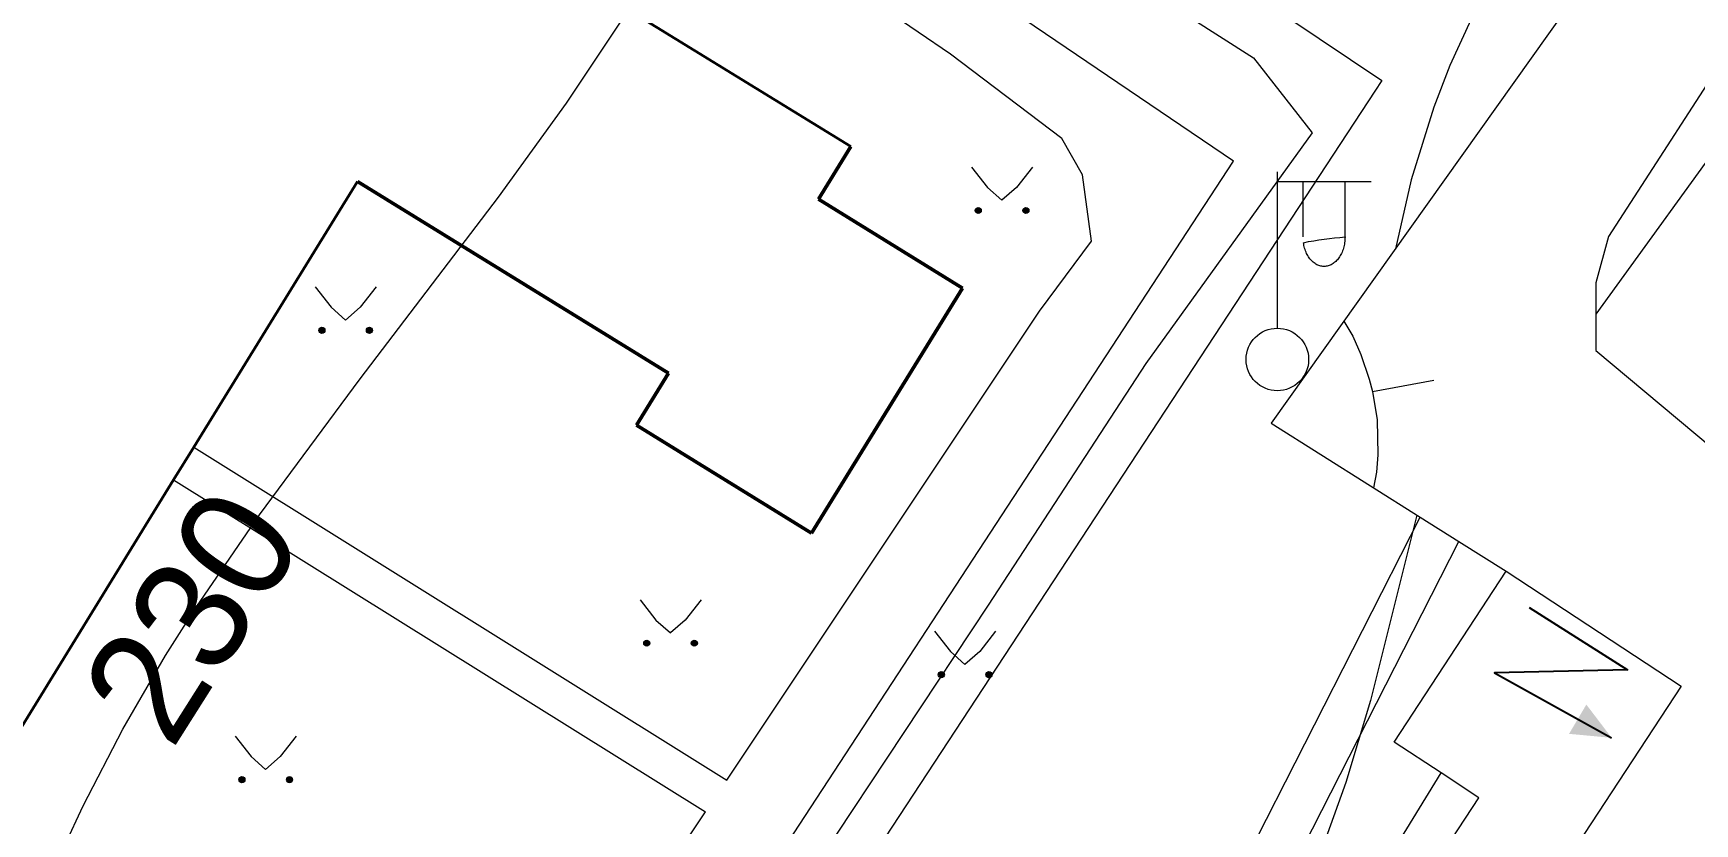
# Model space of a CAD drawing. Extents: x 1000 to 4000, y -5000 to -1000.
# Drawn here: x 1594 to 1647.1, y -4525.3 to -4500 of the extents above; entities that cross this region are included whole.
import ezdxf
from ezdxf.enums import TextEntityAlignment as Align

# ---------------------------------------------------------------- set-up
doc = ezdxf.new("R2010")
doc.units = 0
doc.header["$MEASUREMENT"] = 0
for name, color, linetype in [('16', 7, 'CONTINUOUS'), ('СЛОЙ_11', 7, 'CONTINUOUS'), ('СЛОЙ_16', 7, 'CONTINUOUS'), ('СЛОЙ_24', 7, 'CONTINUOUS'), ('СЛОЙ_3', 7, 'CONTINUOUS'), ('СЛОЙ_41', 7, 'CONTINUOUS'), ('СЛОЙ_50', 7, 'CONTINUOUS'), ('СЛОЙ_6', 7, 'CONTINUOUS')]:
    doc.layers.add(name, color=color, linetype=linetype)
doc.styles.add('STYLE-CHAR_FAST_FONT', font='CHAR_FAST_FONT.shx')

# ---------------------------------------------------------------- blocks, each defined once
blk = doc.blocks.new('112_2')
at = {"layer": '16', "color": 121, "linetype": 'Continuous'}
blk.add_lwpolyline([(1.171, -1.947), (-1.974, 0.052), (2.276, 0.138), (-1.465, 2.221)], dxfattribs=at)
blk.add_solid([(-1.465, 2.221), (-0.657, 1.158), (-0.104, 2.094)], dxfattribs=at)

msp = doc.modelspace()

# ---------------------------------------------------------------- linework, layer by layer
at = {"layer": 'СЛОЙ_11', "color": 253, "linetype": 'Continuous', "lineweight": 0}
for points in [[(1608.124, -4482.057), (1637.105, -4501.507)], [(1637.105, -4501.507), (1605.583, -4549.569)]]:
    msp.add_lwpolyline(points, dxfattribs=at)
at = {"layer": 'СЛОЙ_16', "color": 253, "linetype": 'Continuous', "lineweight": 0}
for points in [[(1639.001, -4523.649), (1637.497, -4522.662), (1641.081, -4517.2)], [(1641.081, -4517.2), (1646.677, -4520.871)], [(1646.677, -4520.871), (1641.793, -4528.314), (1638.908, -4526.421), (1640.208, -4524.441), (1639.001, -4523.649)]]:
    msp.add_lwpolyline(points, dxfattribs=at)
at = {"layer": 'СЛОЙ_24', "color": 253, "linetype": 'Continuous', "lineweight": 0}
msp.add_line((1599.127, -4513.232), (1616.164, -4523.878), dxfattribs=at)
for points in [[(1659.398, -4484.08), (1648.665, -4499.818), (1644.349, -4506.497)], [(1632.359, -4504.085), (1605.587, -4485.931)], [(1616.164, -4523.878), (1626.164, -4508.88), (1627.823, -4506.642), (1627.539, -4504.516), (1626.875, -4503.358), (1623.32, -4500.665), (1610.912, -4492.207)], [(1645.754, -4495.337), (1633.567, -4512.465), (1638.333, -4515.468)], [(1674.561, -4519.551), (1648.561, -4502.605), (1643.951, -4508.978)], [(1603.132, -4548.798), (1632.359, -4504.085)], [(1644.349, -4506.497), (1643.951, -4507.974), (1643.951, -4508.978)], [(1643.951, -4508.978), (1643.951, -4510.133), (1649.233, -4514.565), (1654.912, -4518.201), (1656.388, -4516.042), (1660.818, -4519.053), (1659.568, -4521.18), (1667.008, -4526.267), (1668.655, -4526.723), (1669.791, -4526.267), (1671.096, -4524.835), (1674.561, -4519.551)], [(1598.485, -4514.274), (1615.485, -4524.895)], [(1604.759, -4550.988), (1617.03, -4543.572), (1623.971, -4536.713), (1632.799, -4526.339), (1638.333, -4515.468)], [(1638.333, -4515.468), (1639.564, -4516.244)], [(1606.043, -4551.905), (1617.926, -4544.724), (1625.035, -4537.7), (1634.013, -4527.148), (1639.564, -4516.244)], [(1639.564, -4516.244), (1641.081, -4517.2)], [(1628.233, -4540.908), (1633.232, -4533.067), (1639.001, -4523.649)], [(1600.733, -4547.021), (1615.485, -4524.895)]]:
    msp.add_lwpolyline(points, dxfattribs=at)
at = {"layer": 'СЛОЙ_3', "color": 253, "linetype": 'Continuous', "lineweight": 0}
for p, q in [((1633.766, -4509.425), (1633.766, -4504.425)), ((1633.766, -4507.425), (1633.766, -4504.425)), ((1633.766, -4504.739), (1636.766, -4504.739)), ((1634.587, -4506.507), (1634.587, -4504.739)), ((1635.929, -4506.507), (1635.929, -4504.739))]:
    msp.add_line(p, q, dxfattribs=at)
msp.add_lwpolyline([(1635.929, -4506.507, -0.035191), (1635.916, -4506.691, -0.036545), (1635.878, -4506.868, -0.03934), (1635.816, -4507.031, -0.0437), (1635.733, -4507.174, -0.049642), (1635.631, -4507.291, -0.056748), (1635.515, -4507.378, -0.0637), (1635.389, -4507.432, -0.068204), (1635.258, -4507.45, -0.068204), (1635.127, -4507.432, -0.0637), (1635.001, -4507.378, -0.056748), (1634.885, -4507.291, -0.049642), (1634.783, -4507.174, -0.0437), (1634.7, -4507.031, -0.03934), (1634.638, -4506.868, -0.036545), (1634.6, -4506.691, -0.035191)], format="xyb", close=True, dxfattribs=at)
msp.add_circle((1633.766, -4510.425), 1, dxfattribs=at)
at = {"layer": 'СЛОЙ_41', "color": 253, "linetype": 'Continuous', "lineweight": 0}
for p, q in [((1608.402, -4485.019), (1633.006, -4500.782)), ((1633.006, -4500.782), (1634.875, -4503.175)), ((1634.875, -4503.175), (1629.56, -4510.558)), ((1623.992, -4504.273), (1624.502, -4504.923)), ((1625.942, -4504.273), (1625.432, -4504.923)), ((1624.502, -4504.923), (1624.962, -4505.333)), ((1625.432, -4504.923), (1624.962, -4505.333)), ((1603.01, -4508.106), (1603.52, -4508.756)), ((1604.96, -4508.106), (1604.45, -4508.756)), ((1603.52, -4508.756), (1603.98, -4509.166)), ((1604.45, -4508.756), (1603.98, -4509.166)), ((1629.56, -4510.558), (1624.523, -4518.282)), ((1624.523, -4518.282), (1604.719, -4548.147)), ((1613.394, -4518.109), (1613.904, -4518.759)), ((1615.344, -4518.109), (1614.834, -4518.759)), ((1613.904, -4518.759), (1614.364, -4519.169)), ((1614.834, -4518.759), (1614.364, -4519.169)), ((1622.811, -4519.117), (1623.321, -4519.767)), ((1624.761, -4519.117), (1624.251, -4519.767)), ((1623.321, -4519.767), (1623.781, -4520.177)), ((1624.251, -4519.767), (1623.781, -4520.177)), ((1600.455, -4522.473), (1600.965, -4523.123)), ((1602.405, -4522.473), (1601.895, -4523.123)), ((1600.965, -4523.123), (1601.425, -4523.533)), ((1601.895, -4523.123), (1601.425, -4523.533))]:
    msp.add_line(p, q, dxfattribs=at)
for centre in [(1624.206, -4505.661), (1625.727, -4505.661), (1603.224, -4509.494), (1604.745, -4509.494), (1613.608, -4519.497), (1615.129, -4519.497), (1623.025, -4520.505), (1624.546, -4520.505), (1600.669, -4523.863), (1602.19, -4523.863)]:
    msp.add_circle(centre, 0.0976, dxfattribs=at)
for points in [[(1624.11, -4505.68), (1624.108, -4505.661), (1624.11, -4505.642)], [(1624.115, -4505.698), (1624.11, -4505.642), (1624.115, -4505.624)], [(1624.11, -4505.68), (1624.11, -4505.642), (1624.115, -4505.698)], [(1624.124, -4505.715), (1624.115, -4505.624), (1624.124, -4505.607)], [(1624.115, -4505.698), (1624.115, -4505.624), (1624.124, -4505.715)], [(1624.137, -4505.73), (1624.124, -4505.607), (1624.137, -4505.592)], [(1624.124, -4505.715), (1624.124, -4505.607), (1624.137, -4505.73)], [(1624.151, -4505.742), (1624.137, -4505.592), (1624.151, -4505.58)], [(1624.137, -4505.73), (1624.137, -4505.592), (1624.151, -4505.742)], [(1624.168, -4505.751), (1624.151, -4505.58), (1624.168, -4505.571)], [(1624.151, -4505.742), (1624.151, -4505.58), (1624.168, -4505.751)], [(1624.187, -4505.757), (1624.168, -4505.571), (1624.187, -4505.565)], [(1624.168, -4505.751), (1624.168, -4505.571), (1624.187, -4505.757)], [(1624.206, -4505.759), (1624.187, -4505.565), (1624.206, -4505.563)], [(1624.187, -4505.757), (1624.187, -4505.565), (1624.206, -4505.759)], [(1625.631, -4505.68), (1625.629, -4505.661), (1625.631, -4505.642)], [(1625.636, -4505.698), (1625.631, -4505.642), (1625.636, -4505.624)], [(1625.631, -4505.68), (1625.631, -4505.642), (1625.636, -4505.698)], [(1625.645, -4505.715), (1625.636, -4505.624), (1625.645, -4505.607)], [(1625.636, -4505.698), (1625.636, -4505.624), (1625.645, -4505.715)], [(1625.658, -4505.73), (1625.645, -4505.607), (1625.658, -4505.592)], [(1625.645, -4505.715), (1625.645, -4505.607), (1625.658, -4505.73)], [(1625.672, -4505.742), (1625.658, -4505.592), (1625.672, -4505.58)], [(1625.658, -4505.73), (1625.658, -4505.592), (1625.672, -4505.742)], [(1625.689, -4505.751), (1625.672, -4505.58), (1625.689, -4505.571)], [(1625.672, -4505.742), (1625.672, -4505.58), (1625.689, -4505.751)], [(1625.708, -4505.757), (1625.689, -4505.571), (1625.708, -4505.565)], [(1625.689, -4505.751), (1625.689, -4505.571), (1625.708, -4505.757)], [(1625.727, -4505.759), (1625.708, -4505.565), (1625.727, -4505.563)], [(1625.708, -4505.757), (1625.708, -4505.565), (1625.727, -4505.759)], [(1603.128, -4509.513), (1603.126, -4509.494), (1603.128, -4509.475)], [(1603.133, -4509.531), (1603.128, -4509.475), (1603.133, -4509.457)], [(1603.128, -4509.513), (1603.128, -4509.475), (1603.133, -4509.531)], [(1603.142, -4509.548), (1603.133, -4509.457), (1603.142, -4509.44)], [(1603.133, -4509.531), (1603.133, -4509.457), (1603.142, -4509.548)], [(1603.155, -4509.563), (1603.142, -4509.44), (1603.155, -4509.425)], [(1603.142, -4509.548), (1603.142, -4509.44), (1603.155, -4509.563)], [(1603.169, -4509.575), (1603.155, -4509.425), (1603.169, -4509.413)], [(1603.155, -4509.563), (1603.155, -4509.425), (1603.169, -4509.575)], [(1603.186, -4509.584), (1603.169, -4509.413), (1603.186, -4509.404)], [(1603.169, -4509.575), (1603.169, -4509.413), (1603.186, -4509.584)], [(1603.205, -4509.59), (1603.186, -4509.404), (1603.205, -4509.398)], [(1603.186, -4509.584), (1603.186, -4509.404), (1603.205, -4509.59)], [(1603.224, -4509.592), (1603.205, -4509.398), (1603.224, -4509.396)], [(1603.205, -4509.59), (1603.205, -4509.398), (1603.224, -4509.592)], [(1604.649, -4509.513), (1604.647, -4509.494), (1604.649, -4509.475)], [(1604.654, -4509.531), (1604.649, -4509.475), (1604.654, -4509.457)], [(1604.649, -4509.513), (1604.649, -4509.475), (1604.654, -4509.531)], [(1604.663, -4509.548), (1604.654, -4509.457), (1604.663, -4509.44)], [(1604.654, -4509.531), (1604.654, -4509.457), (1604.663, -4509.548)], [(1604.676, -4509.563), (1604.663, -4509.44), (1604.676, -4509.425)], [(1604.663, -4509.548), (1604.663, -4509.44), (1604.676, -4509.563)], [(1604.69, -4509.575), (1604.676, -4509.425), (1604.69, -4509.413)], [(1604.676, -4509.563), (1604.676, -4509.425), (1604.69, -4509.575)], [(1604.707, -4509.584), (1604.69, -4509.413), (1604.707, -4509.404)], [(1604.69, -4509.575), (1604.69, -4509.413), (1604.707, -4509.584)], [(1604.726, -4509.59), (1604.707, -4509.404), (1604.726, -4509.398)], [(1604.707, -4509.584), (1604.707, -4509.404), (1604.726, -4509.59)], [(1604.745, -4509.592), (1604.726, -4509.398), (1604.745, -4509.396)], [(1604.726, -4509.59), (1604.726, -4509.398), (1604.745, -4509.592)], [(1613.512, -4519.516), (1613.51, -4519.497), (1613.512, -4519.478)], [(1613.517, -4519.534), (1613.512, -4519.478), (1613.517, -4519.46)], [(1613.512, -4519.516), (1613.512, -4519.478), (1613.517, -4519.534)], [(1613.526, -4519.551), (1613.517, -4519.46), (1613.526, -4519.443)], [(1613.517, -4519.534), (1613.517, -4519.46), (1613.526, -4519.551)], [(1613.539, -4519.566), (1613.526, -4519.443), (1613.539, -4519.428)], [(1613.526, -4519.551), (1613.526, -4519.443), (1613.539, -4519.566)], [(1613.553, -4519.578), (1613.539, -4519.428), (1613.553, -4519.416)], [(1613.539, -4519.566), (1613.539, -4519.428), (1613.553, -4519.578)], [(1613.57, -4519.587), (1613.553, -4519.416), (1613.57, -4519.407)], [(1613.553, -4519.578), (1613.553, -4519.416), (1613.57, -4519.587)], [(1613.589, -4519.593), (1613.57, -4519.407), (1613.589, -4519.401)], [(1613.57, -4519.587), (1613.57, -4519.407), (1613.589, -4519.593)], [(1613.608, -4519.595), (1613.589, -4519.401), (1613.608, -4519.399)], [(1613.589, -4519.593), (1613.589, -4519.401), (1613.608, -4519.595)], [(1615.033, -4519.516), (1615.031, -4519.497), (1615.033, -4519.478)], [(1615.038, -4519.534), (1615.033, -4519.478), (1615.038, -4519.46)], [(1615.033, -4519.516), (1615.033, -4519.478), (1615.038, -4519.534)], [(1615.047, -4519.551), (1615.038, -4519.46), (1615.047, -4519.443)], [(1615.038, -4519.534), (1615.038, -4519.46), (1615.047, -4519.551)], [(1615.06, -4519.566), (1615.047, -4519.443), (1615.06, -4519.428)], [(1615.047, -4519.551), (1615.047, -4519.443), (1615.06, -4519.566)], [(1615.074, -4519.578), (1615.06, -4519.428), (1615.074, -4519.416)], [(1615.06, -4519.566), (1615.06, -4519.428), (1615.074, -4519.578)], [(1615.091, -4519.587), (1615.074, -4519.416), (1615.091, -4519.407)], [(1615.074, -4519.578), (1615.074, -4519.416), (1615.091, -4519.587)], [(1615.11, -4519.593), (1615.091, -4519.407), (1615.11, -4519.401)], [(1615.091, -4519.587), (1615.091, -4519.407), (1615.11, -4519.593)], [(1615.129, -4519.595), (1615.11, -4519.401), (1615.129, -4519.399)], [(1615.11, -4519.593), (1615.11, -4519.401), (1615.129, -4519.595)], [(1622.929, -4520.524), (1622.927, -4520.505), (1622.929, -4520.486)], [(1622.934, -4520.542), (1622.929, -4520.486), (1622.934, -4520.468)], [(1622.929, -4520.524), (1622.929, -4520.486), (1622.934, -4520.542)], [(1622.943, -4520.559), (1622.934, -4520.468), (1622.943, -4520.451)], [(1622.934, -4520.542), (1622.934, -4520.468), (1622.943, -4520.559)], [(1622.956, -4520.574), (1622.943, -4520.451), (1622.956, -4520.436)], [(1622.943, -4520.559), (1622.943, -4520.451), (1622.956, -4520.574)], [(1622.97, -4520.586), (1622.956, -4520.436), (1622.97, -4520.424)], [(1622.956, -4520.574), (1622.956, -4520.436), (1622.97, -4520.586)], [(1622.987, -4520.595), (1622.97, -4520.424), (1622.987, -4520.415)], [(1622.97, -4520.586), (1622.97, -4520.424), (1622.987, -4520.595)], [(1623.006, -4520.601), (1622.987, -4520.415), (1623.006, -4520.409)], [(1622.987, -4520.595), (1622.987, -4520.415), (1623.006, -4520.601)], [(1623.025, -4520.603), (1623.006, -4520.409), (1623.025, -4520.407)], [(1623.006, -4520.601), (1623.006, -4520.409), (1623.025, -4520.603)], [(1624.45, -4520.524), (1624.448, -4520.505), (1624.45, -4520.486)], [(1624.455, -4520.542), (1624.45, -4520.486), (1624.455, -4520.468)], [(1624.45, -4520.524), (1624.45, -4520.486), (1624.455, -4520.542)], [(1624.464, -4520.559), (1624.455, -4520.468), (1624.464, -4520.451)], [(1624.455, -4520.542), (1624.455, -4520.468), (1624.464, -4520.559)], [(1624.477, -4520.574), (1624.464, -4520.451), (1624.477, -4520.436)], [(1624.464, -4520.559), (1624.464, -4520.451), (1624.477, -4520.574)], [(1624.491, -4520.586), (1624.477, -4520.436), (1624.491, -4520.424)], [(1624.477, -4520.574), (1624.477, -4520.436), (1624.491, -4520.586)], [(1624.508, -4520.595), (1624.491, -4520.424), (1624.508, -4520.415)], [(1624.491, -4520.586), (1624.491, -4520.424), (1624.508, -4520.595)], [(1624.527, -4520.601), (1624.508, -4520.415), (1624.527, -4520.409)], [(1624.508, -4520.595), (1624.508, -4520.415), (1624.527, -4520.601)], [(1624.546, -4520.603), (1624.527, -4520.409), (1624.546, -4520.407)], [(1624.527, -4520.601), (1624.527, -4520.409), (1624.546, -4520.603)], [(1600.573, -4523.882), (1600.571, -4523.863), (1600.573, -4523.843)], [(1600.579, -4523.9), (1600.573, -4523.843), (1600.579, -4523.825)], [(1600.573, -4523.882), (1600.573, -4523.843), (1600.579, -4523.9)], [(1600.588, -4523.917), (1600.579, -4523.825), (1600.588, -4523.808)], [(1600.579, -4523.9), (1600.579, -4523.825), (1600.588, -4523.917)], [(1600.6, -4523.932), (1600.588, -4523.808), (1600.6, -4523.794)], [(1600.588, -4523.917), (1600.588, -4523.808), (1600.6, -4523.932)], [(1600.615, -4523.944), (1600.6, -4523.794), (1600.615, -4523.781)], [(1600.6, -4523.932), (1600.6, -4523.794), (1600.615, -4523.944)], [(1600.632, -4523.953), (1600.615, -4523.781), (1600.632, -4523.772)], [(1600.615, -4523.944), (1600.615, -4523.781), (1600.632, -4523.953)], [(1600.65, -4523.958), (1600.632, -4523.772), (1600.65, -4523.767)], [(1600.632, -4523.953), (1600.632, -4523.772), (1600.65, -4523.958)], [(1600.669, -4523.96), (1600.65, -4523.767), (1600.669, -4523.765)], [(1600.65, -4523.958), (1600.65, -4523.767), (1600.669, -4523.96)], [(1602.094, -4523.882), (1602.092, -4523.863), (1602.094, -4523.843)], [(1602.1, -4523.9), (1602.094, -4523.843), (1602.1, -4523.825)], [(1602.094, -4523.882), (1602.094, -4523.843), (1602.1, -4523.9)], [(1602.109, -4523.917), (1602.1, -4523.825), (1602.109, -4523.808)], [(1602.1, -4523.9), (1602.1, -4523.825), (1602.109, -4523.917)], [(1602.121, -4523.932), (1602.109, -4523.808), (1602.121, -4523.794)], [(1602.109, -4523.917), (1602.109, -4523.808), (1602.121, -4523.932)], [(1602.136, -4523.944), (1602.121, -4523.794), (1602.136, -4523.781)], [(1602.121, -4523.932), (1602.121, -4523.794), (1602.136, -4523.944)], [(1602.153, -4523.953), (1602.136, -4523.781), (1602.153, -4523.772)], [(1602.136, -4523.944), (1602.136, -4523.781), (1602.153, -4523.953)], [(1602.171, -4523.958), (1602.153, -4523.772), (1602.171, -4523.767)], [(1602.153, -4523.953), (1602.153, -4523.772), (1602.171, -4523.958)], [(1602.19, -4523.96), (1602.171, -4523.767), (1602.19, -4523.765)], [(1602.171, -4523.958), (1602.171, -4523.767), (1602.19, -4523.96)]]:
    msp.add_solid(points, dxfattribs=at)
at = {"layer": 'СЛОЙ_41', "color": 253, "linetype": 'Continuous', "lineweight": 0, "extrusion": (0, 0, -1)}
for points in [[(-1624.206, -4505.759), (-1624.206, -4505.563), (-1624.225, -4505.757)], [(-1624.225, -4505.757), (-1624.206, -4505.563), (-1624.225, -4505.565)], [(-1624.225, -4505.757), (-1624.225, -4505.565), (-1624.243, -4505.751)], [(-1624.243, -4505.751), (-1624.225, -4505.565), (-1624.243, -4505.571)], [(-1624.243, -4505.751), (-1624.243, -4505.571), (-1624.26, -4505.742)], [(-1624.26, -4505.742), (-1624.243, -4505.571), (-1624.26, -4505.58)], [(-1624.26, -4505.742), (-1624.26, -4505.58), (-1624.275, -4505.73)], [(-1624.275, -4505.73), (-1624.26, -4505.58), (-1624.275, -4505.592)], [(-1624.275, -4505.73), (-1624.275, -4505.592), (-1624.287, -4505.715)], [(-1624.287, -4505.715), (-1624.275, -4505.592), (-1624.287, -4505.607)], [(-1624.287, -4505.715), (-1624.287, -4505.607), (-1624.296, -4505.698)], [(-1624.296, -4505.698), (-1624.287, -4505.607), (-1624.296, -4505.624)], [(-1624.296, -4505.698), (-1624.296, -4505.624), (-1624.301, -4505.68)], [(-1624.301, -4505.68), (-1624.296, -4505.624), (-1624.301, -4505.642)], [(-1624.301, -4505.68), (-1624.301, -4505.642), (-1624.303, -4505.661)], [(-1625.727, -4505.759), (-1625.727, -4505.563), (-1625.746, -4505.757)], [(-1625.746, -4505.757), (-1625.727, -4505.563), (-1625.746, -4505.565)], [(-1625.746, -4505.757), (-1625.746, -4505.565), (-1625.764, -4505.751)], [(-1625.764, -4505.751), (-1625.746, -4505.565), (-1625.764, -4505.571)], [(-1625.764, -4505.751), (-1625.764, -4505.571), (-1625.781, -4505.742)], [(-1625.781, -4505.742), (-1625.764, -4505.571), (-1625.781, -4505.58)], [(-1625.781, -4505.742), (-1625.781, -4505.58), (-1625.796, -4505.73)], [(-1625.796, -4505.73), (-1625.781, -4505.58), (-1625.796, -4505.592)], [(-1625.796, -4505.73), (-1625.796, -4505.592), (-1625.808, -4505.715)], [(-1625.808, -4505.715), (-1625.796, -4505.592), (-1625.808, -4505.607)], [(-1625.808, -4505.715), (-1625.808, -4505.607), (-1625.817, -4505.698)], [(-1625.817, -4505.698), (-1625.808, -4505.607), (-1625.817, -4505.624)], [(-1625.817, -4505.698), (-1625.817, -4505.624), (-1625.822, -4505.68)], [(-1625.822, -4505.68), (-1625.817, -4505.624), (-1625.822, -4505.642)], [(-1625.822, -4505.68), (-1625.822, -4505.642), (-1625.824, -4505.661)], [(-1603.224, -4509.592), (-1603.224, -4509.396), (-1603.243, -4509.59)], [(-1603.243, -4509.59), (-1603.224, -4509.396), (-1603.243, -4509.398)], [(-1603.243, -4509.59), (-1603.243, -4509.398), (-1603.261, -4509.584)], [(-1603.261, -4509.584), (-1603.243, -4509.398), (-1603.261, -4509.404)], [(-1603.261, -4509.584), (-1603.261, -4509.404), (-1603.278, -4509.575)], [(-1603.278, -4509.575), (-1603.261, -4509.404), (-1603.278, -4509.413)], [(-1603.278, -4509.575), (-1603.278, -4509.413), (-1603.293, -4509.563)], [(-1603.293, -4509.563), (-1603.278, -4509.413), (-1603.293, -4509.425)], [(-1603.293, -4509.563), (-1603.293, -4509.425), (-1603.305, -4509.548)], [(-1603.305, -4509.548), (-1603.293, -4509.425), (-1603.305, -4509.44)], [(-1603.305, -4509.548), (-1603.305, -4509.44), (-1603.314, -4509.531)], [(-1603.314, -4509.531), (-1603.305, -4509.44), (-1603.314, -4509.457)], [(-1603.314, -4509.531), (-1603.314, -4509.457), (-1603.319, -4509.513)], [(-1603.319, -4509.513), (-1603.314, -4509.457), (-1603.319, -4509.475)], [(-1603.319, -4509.513), (-1603.319, -4509.475), (-1603.321, -4509.494)], [(-1604.745, -4509.592), (-1604.745, -4509.396), (-1604.764, -4509.59)], [(-1604.764, -4509.59), (-1604.745, -4509.396), (-1604.764, -4509.398)], [(-1604.764, -4509.59), (-1604.764, -4509.398), (-1604.782, -4509.584)], [(-1604.782, -4509.584), (-1604.764, -4509.398), (-1604.782, -4509.404)], [(-1604.782, -4509.584), (-1604.782, -4509.404), (-1604.799, -4509.575)], [(-1604.799, -4509.575), (-1604.782, -4509.404), (-1604.799, -4509.413)], [(-1604.799, -4509.575), (-1604.799, -4509.413), (-1604.814, -4509.563)], [(-1604.814, -4509.563), (-1604.799, -4509.413), (-1604.814, -4509.425)], [(-1604.814, -4509.563), (-1604.814, -4509.425), (-1604.826, -4509.548)], [(-1604.826, -4509.548), (-1604.814, -4509.425), (-1604.826, -4509.44)], [(-1604.826, -4509.548), (-1604.826, -4509.44), (-1604.835, -4509.531)], [(-1604.835, -4509.531), (-1604.826, -4509.44), (-1604.835, -4509.457)], [(-1604.835, -4509.531), (-1604.835, -4509.457), (-1604.84, -4509.513)], [(-1604.84, -4509.513), (-1604.835, -4509.457), (-1604.84, -4509.475)], [(-1604.84, -4509.513), (-1604.84, -4509.475), (-1604.842, -4509.494)], [(-1613.608, -4519.595), (-1613.608, -4519.399), (-1613.627, -4519.593)], [(-1613.627, -4519.593), (-1613.608, -4519.399), (-1613.627, -4519.401)], [(-1613.627, -4519.593), (-1613.627, -4519.401), (-1613.645, -4519.587)], [(-1613.645, -4519.587), (-1613.627, -4519.401), (-1613.645, -4519.407)], [(-1613.645, -4519.587), (-1613.645, -4519.407), (-1613.662, -4519.578)], [(-1613.662, -4519.578), (-1613.645, -4519.407), (-1613.662, -4519.416)], [(-1613.662, -4519.578), (-1613.662, -4519.416), (-1613.677, -4519.566)], [(-1613.677, -4519.566), (-1613.662, -4519.416), (-1613.677, -4519.428)], [(-1613.677, -4519.566), (-1613.677, -4519.428), (-1613.689, -4519.551)], [(-1613.689, -4519.551), (-1613.677, -4519.428), (-1613.689, -4519.443)], [(-1613.689, -4519.551), (-1613.689, -4519.443), (-1613.698, -4519.534)], [(-1613.698, -4519.534), (-1613.689, -4519.443), (-1613.698, -4519.46)], [(-1613.698, -4519.534), (-1613.698, -4519.46), (-1613.703, -4519.516)], [(-1613.703, -4519.516), (-1613.698, -4519.46), (-1613.703, -4519.478)], [(-1613.703, -4519.516), (-1613.703, -4519.478), (-1613.705, -4519.497)], [(-1615.129, -4519.595), (-1615.129, -4519.399), (-1615.148, -4519.593)], [(-1615.148, -4519.593), (-1615.129, -4519.399), (-1615.148, -4519.401)], [(-1615.148, -4519.593), (-1615.148, -4519.401), (-1615.166, -4519.587)], [(-1615.166, -4519.587), (-1615.148, -4519.401), (-1615.166, -4519.407)], [(-1615.166, -4519.587), (-1615.166, -4519.407), (-1615.183, -4519.578)], [(-1615.183, -4519.578), (-1615.166, -4519.407), (-1615.183, -4519.416)], [(-1615.183, -4519.578), (-1615.183, -4519.416), (-1615.198, -4519.566)], [(-1615.198, -4519.566), (-1615.183, -4519.416), (-1615.198, -4519.428)], [(-1615.198, -4519.566), (-1615.198, -4519.428), (-1615.21, -4519.551)], [(-1615.21, -4519.551), (-1615.198, -4519.428), (-1615.21, -4519.443)], [(-1615.21, -4519.551), (-1615.21, -4519.443), (-1615.219, -4519.534)], [(-1615.219, -4519.534), (-1615.21, -4519.443), (-1615.219, -4519.46)], [(-1615.219, -4519.534), (-1615.219, -4519.46), (-1615.224, -4519.516)], [(-1615.224, -4519.516), (-1615.219, -4519.46), (-1615.224, -4519.478)], [(-1615.224, -4519.516), (-1615.224, -4519.478), (-1615.226, -4519.497)], [(-1623.025, -4520.603), (-1623.025, -4520.407), (-1623.044, -4520.601)], [(-1623.044, -4520.601), (-1623.025, -4520.407), (-1623.044, -4520.409)], [(-1623.044, -4520.601), (-1623.044, -4520.409), (-1623.062, -4520.595)], [(-1623.062, -4520.595), (-1623.044, -4520.409), (-1623.062, -4520.415)], [(-1623.062, -4520.595), (-1623.062, -4520.415), (-1623.079, -4520.586)], [(-1623.079, -4520.586), (-1623.062, -4520.415), (-1623.079, -4520.424)], [(-1623.079, -4520.586), (-1623.079, -4520.424), (-1623.094, -4520.574)], [(-1623.094, -4520.574), (-1623.079, -4520.424), (-1623.094, -4520.436)], [(-1623.094, -4520.574), (-1623.094, -4520.436), (-1623.106, -4520.559)], [(-1623.106, -4520.559), (-1623.094, -4520.436), (-1623.106, -4520.451)], [(-1623.106, -4520.559), (-1623.106, -4520.451), (-1623.115, -4520.542)], [(-1623.115, -4520.542), (-1623.106, -4520.451), (-1623.115, -4520.468)], [(-1623.115, -4520.542), (-1623.115, -4520.468), (-1623.12, -4520.524)], [(-1623.12, -4520.524), (-1623.115, -4520.468), (-1623.12, -4520.486)], [(-1623.12, -4520.524), (-1623.12, -4520.486), (-1623.122, -4520.505)], [(-1624.546, -4520.603), (-1624.546, -4520.407), (-1624.565, -4520.601)], [(-1624.565, -4520.601), (-1624.546, -4520.407), (-1624.565, -4520.409)], [(-1624.565, -4520.601), (-1624.565, -4520.409), (-1624.583, -4520.595)], [(-1624.583, -4520.595), (-1624.565, -4520.409), (-1624.583, -4520.415)], [(-1624.583, -4520.595), (-1624.583, -4520.415), (-1624.6, -4520.586)], [(-1624.6, -4520.586), (-1624.583, -4520.415), (-1624.6, -4520.424)], [(-1624.6, -4520.586), (-1624.6, -4520.424), (-1624.615, -4520.574)], [(-1624.615, -4520.574), (-1624.6, -4520.424), (-1624.615, -4520.436)], [(-1624.615, -4520.574), (-1624.615, -4520.436), (-1624.627, -4520.559)], [(-1624.627, -4520.559), (-1624.615, -4520.436), (-1624.627, -4520.451)], [(-1624.627, -4520.559), (-1624.627, -4520.451), (-1624.636, -4520.542)], [(-1624.636, -4520.542), (-1624.627, -4520.451), (-1624.636, -4520.468)], [(-1624.636, -4520.542), (-1624.636, -4520.468), (-1624.641, -4520.524)], [(-1624.641, -4520.524), (-1624.636, -4520.468), (-1624.641, -4520.486)], [(-1624.641, -4520.524), (-1624.641, -4520.486), (-1624.643, -4520.505)], [(-1600.669, -4523.96), (-1600.669, -4523.765), (-1600.688, -4523.958)], [(-1600.688, -4523.958), (-1600.669, -4523.765), (-1600.688, -4523.767)], [(-1600.688, -4523.958), (-1600.688, -4523.767), (-1600.706, -4523.953)], [(-1600.706, -4523.953), (-1600.688, -4523.767), (-1600.706, -4523.772)], [(-1600.706, -4523.953), (-1600.706, -4523.772), (-1600.723, -4523.944)], [(-1600.723, -4523.944), (-1600.706, -4523.772), (-1600.723, -4523.781)], [(-1600.723, -4523.944), (-1600.723, -4523.781), (-1600.738, -4523.932)], [(-1600.738, -4523.932), (-1600.723, -4523.781), (-1600.738, -4523.794)], [(-1600.738, -4523.932), (-1600.738, -4523.794), (-1600.75, -4523.917)], [(-1600.75, -4523.917), (-1600.738, -4523.794), (-1600.75, -4523.808)], [(-1600.75, -4523.917), (-1600.75, -4523.808), (-1600.759, -4523.9)], [(-1600.759, -4523.9), (-1600.75, -4523.808), (-1600.759, -4523.825)], [(-1600.759, -4523.9), (-1600.759, -4523.825), (-1600.765, -4523.882)], [(-1600.765, -4523.882), (-1600.759, -4523.825), (-1600.765, -4523.843)], [(-1600.765, -4523.882), (-1600.765, -4523.843), (-1600.767, -4523.863)], [(-1602.19, -4523.96), (-1602.19, -4523.765), (-1602.209, -4523.958)], [(-1602.209, -4523.958), (-1602.19, -4523.765), (-1602.209, -4523.767)], [(-1602.209, -4523.958), (-1602.209, -4523.767), (-1602.227, -4523.953)], [(-1602.227, -4523.953), (-1602.209, -4523.767), (-1602.227, -4523.772)], [(-1602.227, -4523.953), (-1602.227, -4523.772), (-1602.244, -4523.944)], [(-1602.244, -4523.944), (-1602.227, -4523.772), (-1602.244, -4523.781)], [(-1602.244, -4523.944), (-1602.244, -4523.781), (-1602.259, -4523.932)], [(-1602.259, -4523.932), (-1602.244, -4523.781), (-1602.259, -4523.794)], [(-1602.259, -4523.932), (-1602.259, -4523.794), (-1602.271, -4523.917)], [(-1602.271, -4523.917), (-1602.259, -4523.794), (-1602.271, -4523.808)], [(-1602.271, -4523.917), (-1602.271, -4523.808), (-1602.28, -4523.9)], [(-1602.28, -4523.9), (-1602.271, -4523.808), (-1602.28, -4523.825)], [(-1602.28, -4523.9), (-1602.28, -4523.825), (-1602.286, -4523.882)], [(-1602.286, -4523.882), (-1602.28, -4523.825), (-1602.286, -4523.843)], [(-1602.286, -4523.882), (-1602.286, -4523.843), (-1602.288, -4523.863)]]:
    msp.add_solid(points, dxfattribs=at)
at = {"layer": 'СЛОЙ_50', "color": 253, "linetype": 'Continuous', "lineweight": 0}
msp.add_line((1636.805, -4511.453), (1638.772, -4511.091), dxfattribs=at)
for points in [[(1656.533, -4459.12), (1656.051, -4461.005), (1655.664, -4462.928), (1655.076, -4466.847), (1654.38, -4472.122), (1653.933, -4474.733), (1653.341, -4477.298), (1652.971, -4478.556), (1652.385, -4480.202), (1652.047, -4481.011), (1651.477, -4482.202), (1650.468, -4483.936), (1649.629, -4485.132), (1647.676, -4487.594), (1645.685, -4490.096), (1644.619, -4491.54), (1642.95, -4494.033), (1641.219, -4497.013), (1640.338, -4498.719), (1639.281, -4501.027), (1638.77, -4502.358), (1638.046, -4504.676), (1637.539, -4506.883)], [(1595.008, -4525.956), (1595.594, -4524.694), (1596.859, -4522.249), (1598.23, -4519.896), (1599.196, -4518.37), (1601.227, -4515.394), (1604.45, -4511.043), (1608.869, -4505.231), (1611.041, -4502.224), (1613.135, -4499.094)], [(1635.89, -4509.201), (1636.174, -4509.68), (1636.434, -4510.265), (1636.703, -4511.055), (1636.805, -4511.453), (1636.952, -4512.358), (1636.978, -4513.471), (1636.93, -4514.034), (1636.843, -4514.529)], [(1638.226, -4515.401), (1636.741, -4521.329), (1635.957, -4523.948), (1635.072, -4526.411), (1634.56, -4527.66), (1633.02, -4530.959), (1632.067, -4532.792), (1630.366, -4535.844), (1627.539, -4540.546)]]:
    msp.add_lwpolyline(points, dxfattribs=at)
at = {"layer": 'СЛОЙ_6', "color": 253, "linetype": 'Continuous', "lineweight": 50}
for p, q in [((1620.131, -4503.616), (1619.094, -4505.299)), ((1604.36, -4504.738), (1614.305, -4510.865)), ((1619.094, -4505.299), (1623.707, -4508.141)), ((1623.707, -4508.141), (1618.877, -4515.979)), ((1614.305, -4510.865), (1613.28, -4512.53)), ((1613.28, -4512.53), (1618.877, -4515.979))]:
    msp.add_line(p, q, dxfattribs=at)
at = {"layer": 'СЛОЙ_6', "color": 253, "linetype": 'Continuous', "lineweight": 40}
for points in [[(1611.492, -4498.295), (1620.131, -4503.616)], [(1604.36, -4504.738), (1599.127, -4513.232)], [(1599.127, -4513.232), (1598.485, -4514.274)], [(1598.485, -4514.274), (1592.184, -4524.503)]]:
    msp.add_lwpolyline(points, dxfattribs=at)

# ---------------------------------------------------------------- block references
at = {"layer": 'СЛОЙ_16', "color": 253, "linetype": 'Continuous', "lineweight": 0, "rotation": 180}
msp.add_blockref('112_2', (1642.986, -4520.303), dxfattribs=at)

# ---------------------------------------------------------------- texts
at = {"layer": 'СЛОЙ_50', "color": 253, "linetype": 'Continuous', "lineweight": 0, "style": 'STYLE-CHAR_FAST_FONT'}
msp.add_text('230', height=3.6, rotation=57.6891, dxfattribs=at).set_placement((1599.049, -4518.601), align=Align.MIDDLE_CENTER)

doc.saveas('drawing.dxf')
